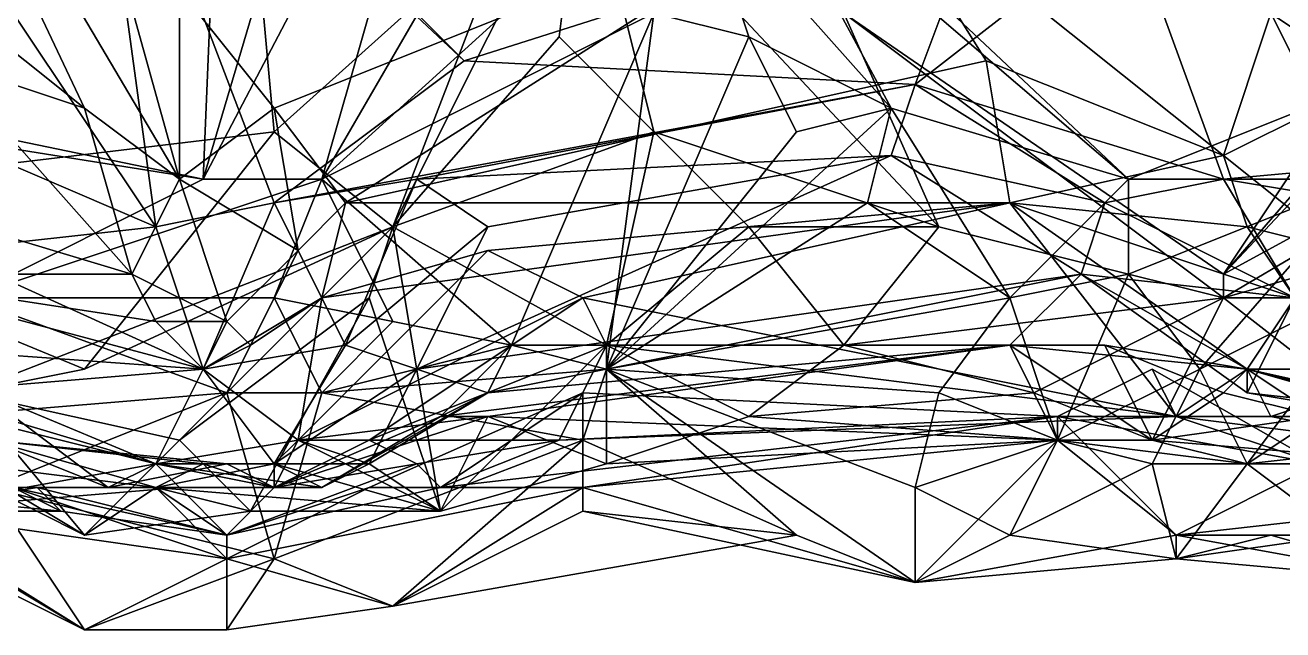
# Model space of a CAD drawing. Header units: metres. Extents: x -3.92 to 4.26, y -4.92 to 4.9.
# Drawn here: x -2.31 to -1.25, y 3.44 to 3.95 of the extents above; entities that cross this region are included whole.
import ezdxf

# ---------------------------------------------------------------- set-up
doc = ezdxf.new("R2010")
doc.units = ezdxf.units.M

msp = doc.modelspace()

# ---------------------------------------------------------------- linework, layer by layer
for points in [[(-2.66, 3.9, -0.98), (-2.86, 4.42, -0.8), (-2.14, 4.3, -0.86)], [(-2.14, 4.3, -0.86), (-2, 4.36, -1.08), (-2.16, 3.82, -1.22)], [(-2.16, 3.82, -1.22), (-2, 4.36, -1.08), (-1.94, 4.24, -1.1)], [(-1.38, 4.04, 0.26), (-1.08, 3.84, 0.32), (-1.36, 4.34, 0.58)], [(-2.66, 3.9, -0.98), (-2.14, 4.3, -0.86), (-2.16, 3.82, -1.22)], [(-2.6, 3.8, -0.96), (-2.62, 3.98, -0.56), (-2.14, 4.3, -0.86)], [(-2.6, 3.8, -0.96), (-2.14, 4.3, -0.86), (-2.1, 3.86, -0.92)], [(-2.14, 4.3, -0.86), (-1.9, 4.04, -1.06), (-2.1, 3.86, -0.92)], [(-2.46, 4.04, 0.26), (-2.26, 3.88, 0.34), (-2.44, 4.26, 0.5)], [(-2.26, 3.88, 0.34), (-2.18, 3.82, 0.42), (-2.44, 4.26, 0.5)], [(-2.28, 4.18, 0.42), (-2.44, 4.26, 0.5), (-2.18, 3.82, 0.42)], [(-2.16, 3.82, -1.22), (-1.94, 4.24, -1.1), (-2.06, 3.82, -1.26)], [(-1.94, 4.24, -1.1), (-1.84, 4.2, -1.12), (-2.06, 3.82, -1.26)], [(-1.58, 4.1, -0.72), (-1, 4.24, -0.7), (-1.08, 3.94, -0.82)], [(-2.2, 3.78, 0.12), (-2.26, 4.22, 0.34), (-2.32, 3.96, 0.06)], [(-2.1, 3.8, 0.14), (-2.26, 4.22, 0.34), (-2.2, 3.78, 0.12)], [(-2.1, 3.8, 0.14), (-1.94, 3.92, 0.02), (-2.26, 4.22, 0.34)], [(-1.94, 3.92, 0.02), (-2.1, 4.08, 0.04), (-2.26, 4.22, 0.34)], [(-1.84, 4.2, -1.12), (-1.84, 4.02, -1.12), (-2.06, 3.82, -1.26)], [(-2.18, 3.98, 0.34), (-2.28, 4.18, 0.42), (-2.18, 3.82, 0.42)], [(-1.3, 3.74, -0.92), (-0.92, 4.18, -0.78), (-0.86, 3.98, -1)], [(-1.3, 3.74, -0.92), (-1, 4.06, -0.7), (-0.92, 4.18, -0.78)], [(-1.62, 3.96, -0.94), (-1.02, 4.16, -0.68), (-1.3, 3.74, -0.92)], [(-1.02, 4.16, -0.68), (-1, 4.06, -0.7), (-1.3, 3.74, -0.92)], [(-1.74, 4.06, -1.12), (-1.72, 4.14, -1.1), (-1.58, 3.88, -1.12)], [(-1.72, 4.14, -1.1), (-1.38, 3.82, -1.12), (-1.58, 3.88, -1.12)], [(-1.66, 4.06, -0.92), (-1.38, 3.82, -1.12), (-1.72, 4.14, -1.1)], [(-1.68, 4.14, -0.9), (-1.08, 3.94, -0.82), (-1.66, 4.06, -0.92)], [(-1.68, 4.14, -0.9), (-1.58, 4.1, -0.72), (-1.08, 3.94, -0.82)], [(-1.9, 4.04, -1.06), (-1.84, 4.1, -1.1), (-2, 3.78, -1.22)], [(-1.86, 3.94, -1.12), (-2, 3.78, -1.22), (-1.84, 4.1, -1.1)], [(-1.78, 3.86, -1.12), (-1.86, 3.94, -1.12), (-1.84, 4.1, -1.1)], [(-1.78, 3.86, -1.12), (-1.84, 4.1, -1.1), (-1.54, 3.78, -1.04)], [(-1.62, 3.96, -0.94), (-1.54, 3.78, -1.04), (-1.84, 4.1, -1.1)], [(-2.4, 4.08, 1.7), (-2.26, 4.04, 1.72), (-2.58, 3.92, 1.72)], [(-2.1, 3.88, 0.3), (-1.6, 4.08, 0.18), (-2.18, 3.98, 0.34)], [(-2.04, 3.8, 0.24), (-1.6, 4.08, 0.18), (-2.1, 3.88, 0.3)], [(-1.5, 4.06, 0.18), (-2.1, 4.08, 0.04), (-1.94, 3.92, 0.02)], [(-1.5, 3.92, 0.18), (-1.6, 4.08, 0.18), (-2.04, 3.8, 0.24)], [(-1.5, 3.92, 0.18), (-1.3, 3.84, 0.4), (-1.6, 4.08, 0.18)], [(-1.3, 3.84, 0.4), (-1.26, 3.96, 0.48), (-1.6, 4.08, 0.18)], [(-1.22, 3.88, 0.48), (-1.14, 4.08, 0.44), (-1.26, 3.96, 0.48)], [(-1.56, 3.9, 0.1), (-1.5, 4.06, 0.18), (-1.94, 3.92, 0.02)], [(-1.74, 4.06, -1.12), (-1.7, 3.94, -1.12), (-1.78, 3.96, -1.12)], [(-1.74, 4.06, -1.12), (-1.58, 3.88, -1.12), (-1.7, 3.94, -1.12)], [(-1.66, 4.06, -0.92), (-1.08, 3.94, -0.82), (-1.38, 3.82, -1.12)], [(-1.56, 3.9, 0.1), (-1.38, 4.04, 0.26), (-1.5, 4.06, 0.18)], [(-2.58, 3.92, 1.72), (-2.26, 4.04, 1.72), (-2.4, 4, 1.76)], [(-2.38, 3.92, 0.22), (-2.26, 3.88, 0.34), (-2.46, 4.04, 0.26)], [(-2.1, 3.86, -0.92), (-1.9, 4.04, -1.06), (-2, 3.78, -1.22)], [(-1.3, 3.82, 0.26), (-1.38, 4.04, 0.26), (-1.56, 3.9, 0.1)], [(-1.3, 3.82, 0.26), (-1.08, 3.84, 0.32), (-1.38, 4.04, 0.26)], [(-2.06, 3.82, -1.26), (-1.84, 4.02, -1.12), (-1.78, 3.96, -1.12)], [(-2.1, 3.88, 0.3), (-2.18, 3.98, 0.34), (-2.18, 3.82, 0.42)], [(-1.3, 3.74, -0.92), (-0.86, 3.98, -1), (-1.3, 3.72, -1.06)], [(-0.86, 3.98, -1), (-0.88, 3.84, -1.06), (-1.3, 3.72, -1.06)], [(-2.2, 3.78, 0.12), (-2.32, 3.96, 0.06), (-2.34, 3.84, 0.02)], [(-2.06, 3.82, -1.26), (-1.78, 3.96, -1.12), (-1.9, 3.68, -1.26)], [(-1.9, 3.68, -1.26), (-1.78, 3.96, -1.12), (-1.82, 3.66, -1.26)], [(-1.78, 3.96, -1.12), (-1.7, 3.94, -1.12), (-1.82, 3.66, -1.26)], [(-1.62, 3.96, -0.94), (-1.3, 3.72, -1.06), (-1.54, 3.78, -1.04)], [(-1.62, 3.96, -0.94), (-1.3, 3.74, -0.92), (-1.3, 3.72, -1.06)], [(-1.3, 3.84, 0.4), (-1.22, 3.88, 0.48), (-1.26, 3.96, 0.48)], [(-2.74, 3.94, -1.28), (-2.16, 3.82, -1.22), (-2.36, 3.72, -1.26)], [(-2.74, 3.94, -1.28), (-2.66, 3.9, -0.98), (-2.16, 3.82, -1.22)], [(-2, 3.78, -1.22), (-1.86, 3.94, -1.12), (-1.78, 3.86, -1.12)], [(-1.7, 3.94, -1.12), (-1.66, 3.86, -1.12), (-1.82, 3.66, -1.26)], [(-1.58, 3.88, -1.12), (-1.66, 3.86, -1.12), (-1.7, 3.94, -1.12)], [(-1.38, 3.82, -1.12), (-1.08, 3.94, -0.82), (-1.18, 3.82, -1.12)], [(-2.42, 3.8, 0.02), (-2.22, 3.74, 0.3), (-2.38, 3.92, 0.22)], [(-2.22, 3.74, 0.3), (-2.26, 3.88, 0.34), (-2.38, 3.92, 0.22)], [(-2.1, 3.8, 0.14), (-1.56, 3.9, 0.1), (-1.94, 3.92, 0.02)], [(-1.48, 3.8, 0.12), (-1.5, 3.92, 0.18), (-2.04, 3.8, 0.24)], [(-1.48, 3.8, 0.12), (-1.3, 3.84, 0.4), (-1.5, 3.92, 0.18)], [(-1.98, 3.82, 0.02), (-1.56, 3.9, 0.1), (-2.1, 3.8, 0.14)], [(-1.98, 3.82, 0.02), (-1.58, 3.84, -0.02), (-1.56, 3.9, 0.1)], [(-1.58, 3.84, -0.02), (-1.4, 3.8, 0.1), (-1.56, 3.9, 0.1)], [(-1.4, 3.8, 0.1), (-1.3, 3.82, 0.26), (-1.56, 3.9, 0.1)], [(-2.22, 3.74, 0.3), (-2.18, 3.82, 0.42), (-2.26, 3.88, 0.34)], [(-2.08, 3.76, 0.3), (-2.1, 3.88, 0.3), (-2.18, 3.82, 0.42)], [(-2.08, 3.76, 0.3), (-2.04, 3.8, 0.24), (-2.1, 3.88, 0.3)], [(-1.58, 3.88, -1.12), (-1.82, 3.66, -1.26), (-1.66, 3.86, -1.12)], [(-1.58, 3.88, -1.12), (-1.6, 3.8, -1.12), (-1.82, 3.66, -1.26)], [(-1.58, 3.88, -1.12), (-1.48, 3.72, -1.12), (-1.6, 3.8, -1.12)], [(-1.58, 3.88, -1.12), (-1.38, 3.82, -1.12), (-1.48, 3.72, -1.12)], [(-1.2, 3.76, 0.42), (-1.22, 3.88, 0.48), (-1.3, 3.84, 0.4)], [(-2.6, 3.8, -0.96), (-2.1, 3.86, -0.92), (-2.26, 3.66, -1.04)], [(-2.26, 3.66, -1.04), (-2.1, 3.86, -0.92), (-2, 3.78, -1.22)], [(-2, 3.78, -1.22), (-1.78, 3.86, -1.12), (-1.82, 3.68, -1.18)], [(-1.78, 3.86, -1.12), (-1.7, 3.78, -1.12), (-1.82, 3.68, -1.18)], [(-1.78, 3.86, -1.12), (-1.54, 3.78, -1.04), (-1.7, 3.78, -1.12)], [(-2.2, 3.78, 0.12), (-2.34, 3.84, 0.02), (-2.38, 3.76, -0.04)], [(-1.92, 3.78, -0.12), (-1.58, 3.84, -0.02), (-1.98, 3.82, 0.02)], [(-1.92, 3.78, -0.12), (-1.98, 3.66, -0.24), (-1.58, 3.84, -0.02)], [(-1.98, 3.66, -0.24), (-1.58, 3.84, -0.1), (-1.58, 3.84, -0.02)], [(-1.42, 3.74, -0.2), (-1.58, 3.84, -0.1), (-1.98, 3.66, -0.24)], [(-1.42, 3.74, -0.2), (-1.58, 3.84, -0.02), (-1.58, 3.84, -0.1)], [(-1.42, 3.74, -0.2), (-1.4, 3.8, 0.1), (-1.58, 3.84, -0.02)], [(-1.48, 3.8, 0.12), (-1.28, 3.78, 0.34), (-1.3, 3.84, 0.4)], [(-1.28, 3.78, 0.34), (-1.2, 3.76, 0.42), (-1.3, 3.84, 0.4)], [(-1.3, 3.82, 0.26), (-1.18, 3.8, 0.24), (-1.08, 3.84, 0.32)], [(-1.3, 3.72, -1.06), (-0.88, 3.84, -1.06), (-1.02, 3.72, -1.06)], [(-2.16, 3.82, -1.22), (-2.06, 3.82, -1.26), (-2.36, 3.72, -1.26)], [(-2.06, 3.82, -1.26), (-2.1, 3.72, -1.26), (-2.36, 3.72, -1.26)], [(-2.14, 3.7, 0.3), (-2.18, 3.82, 0.42), (-2.22, 3.74, 0.3)], [(-2.14, 3.7, 0.3), (-2.08, 3.76, 0.3), (-2.18, 3.82, 0.42)], [(-2.06, 3.82, -1.26), (-2, 3.7, -1.26), (-2.1, 3.72, -1.26)], [(-2.04, 3.68, -0.14), (-1.98, 3.82, 0.02), (-2.1, 3.8, 0.14)], [(-2.06, 3.82, -1.26), (-1.9, 3.68, -1.26), (-2, 3.7, -1.26)], [(-2.04, 3.68, -0.14), (-1.92, 3.78, -0.12), (-1.98, 3.82, 0.02)], [(-1.38, 3.82, -1.12), (-1.38, 3.74, -1.12), (-1.48, 3.72, -1.12)], [(-1.4, 3.8, 0.1), (-1.24, 3.72, 0.02), (-1.3, 3.82, 0.26)], [(-1.38, 3.82, -1.12), (-1.18, 3.82, -1.12), (-1.38, 3.74, -1.12)], [(-1.38, 3.74, -1.12), (-1.18, 3.82, -1.12), (-1.32, 3.66, -1.12)], [(-1.18, 3.82, -1.12), (-1.16, 3.74, -1.12), (-1.32, 3.66, -1.12)], [(-1.24, 3.72, 0.02), (-1.18, 3.8, 0.24), (-1.3, 3.82, 0.26)], [(-2.6, 3.8, -0.96), (-2.26, 3.66, -1.04), (-2.36, 3.64, -1.04)], [(-2.46, 3.74, -0.04), (-2.22, 3.74, 0.3), (-2.42, 3.8, 0.02)], [(-2.16, 3.66, -0.1), (-2.1, 3.8, 0.14), (-2.2, 3.78, 0.12)], [(-2.16, 3.66, -0.1), (-2.04, 3.68, -0.14), (-2.1, 3.8, 0.14)], [(-2.06, 3.72, 0.16), (-2.04, 3.8, 0.24), (-2.08, 3.76, 0.3)], [(-1.92, 3.76, -0.04), (-1.48, 3.8, 0.12), (-2.06, 3.72, 0.16)], [(-1.48, 3.8, 0.12), (-2.04, 3.8, 0.24), (-2.06, 3.72, 0.16)], [(-1.84, 3.72, -0.14), (-1.48, 3.8, 0.12), (-1.92, 3.76, -0.04)], [(-1.84, 3.72, -0.14), (-1.48, 3.8, 0.04), (-1.48, 3.8, 0.12)], [(-1.34, 3.62, -0.18), (-1.48, 3.8, 0.04), (-1.84, 3.72, -0.14)], [(-1.6, 3.8, -1.12), (-1.48, 3.72, -1.12), (-1.82, 3.66, -1.26)], [(-1.34, 3.62, -0.18), (-1.28, 3.66, -0.04), (-1.48, 3.8, 0.04)], [(-1.48, 3.8, 0.04), (-1.28, 3.66, -0.04), (-1.48, 3.8, 0.12)], [(-1.28, 3.66, -0.04), (-1.24, 3.72, 0.3), (-1.48, 3.8, 0.12)], [(-1.48, 3.8, 0.12), (-1.24, 3.72, 0.3), (-1.28, 3.78, 0.34)], [(-1.42, 3.74, -0.2), (-1.24, 3.72, 0.02), (-1.4, 3.8, 0.1)], [(-2.16, 3.66, -0.1), (-2.2, 3.78, 0.12), (-2.38, 3.76, -0.04)], [(-2.26, 3.66, -1.04), (-2, 3.78, -1.22), (-2.36, 3.64, -1.04)], [(-2.18, 3.6, -1.06), (-2.36, 3.64, -1.04), (-2, 3.78, -1.22)], [(-2.02, 3.72, -1.16), (-2.18, 3.6, -1.06), (-2, 3.78, -1.22)], [(-1.98, 3.66, -0.24), (-1.92, 3.78, -0.12), (-2.04, 3.68, -0.14)], [(-2.02, 3.72, -1.16), (-2, 3.78, -1.22), (-1.96, 3.54, -1.1)], [(-2, 3.78, -1.22), (-1.82, 3.68, -1.18), (-1.96, 3.54, -1.1)], [(-1.82, 3.68, -1.18), (-1.7, 3.78, -1.12), (-1.62, 3.68, -1.12)], [(-1.54, 3.78, -1.04), (-1.62, 3.68, -1.12), (-1.7, 3.78, -1.12)], [(-1.62, 3.68, -1.12), (-1.54, 3.78, -1.04), (-1.3, 3.72, -1.06)], [(-1.24, 3.72, 0.3), (-1.2, 3.76, 0.42), (-1.28, 3.78, 0.34)], [(-2.4, 3.64, -0.26), (-2.16, 3.66, -0.1), (-2.38, 3.76, -0.04)], [(-2.12, 3.68, 0.22), (-2.08, 3.76, 0.3), (-2.14, 3.7, 0.3)], [(-2.12, 3.68, 0.22), (-2.06, 3.72, 0.16), (-2.08, 3.76, 0.3)], [(-2.08, 3.6, -0.14), (-1.92, 3.76, -0.04), (-2.06, 3.72, 0.16)], [(-1.84, 3.72, -0.14), (-1.92, 3.76, -0.04), (-2.08, 3.6, -0.14)], [(-2.44, 3.68, -0.14), (-2.16, 3.66, 0.14), (-2.46, 3.74, -0.04)], [(-2.16, 3.66, 0.14), (-2.2, 3.7, 0.22), (-2.46, 3.74, -0.04)], [(-2.2, 3.7, 0.22), (-2.22, 3.74, 0.3), (-2.46, 3.74, -0.04)], [(-2.2, 3.7, 0.22), (-2.14, 3.7, 0.3), (-2.22, 3.74, 0.3)], [(-1.92, 3.64, -0.42), (-1.42, 3.74, -0.2), (-1.98, 3.66, -0.24)], [(-1.92, 3.64, -0.42), (-1.42, 3.74, -0.38), (-1.42, 3.74, -0.2)], [(-1.48, 3.68, -0.74), (-1.42, 3.74, -0.38), (-1.92, 3.64, -0.42)], [(-1.38, 3.74, -1.12), (-1.44, 3.6, -1.12), (-1.48, 3.72, -1.12)], [(-1.48, 3.68, -0.74), (-1.28, 3.66, -0.46), (-1.42, 3.74, -0.38)], [(-1.38, 3.74, -1.12), (-1.32, 3.66, -1.12), (-1.44, 3.6, -1.12)], [(-1.42, 3.74, -0.38), (-1.28, 3.64, -0.26), (-1.42, 3.74, -0.2)], [(-1.28, 3.66, -0.46), (-1.28, 3.66, -0.36), (-1.42, 3.74, -0.38)], [(-1.42, 3.74, -0.2), (-1.28, 3.64, -0.26), (-1.24, 3.72, 0.02)], [(-1.42, 3.74, -0.38), (-1.28, 3.66, -0.36), (-1.28, 3.64, -0.26)], [(-1.32, 3.66, -1.12), (-1.16, 3.74, -1.12), (-1.28, 3.58, -1.12)], [(-1.16, 3.74, -1.12), (-1.1, 3.6, -1.12), (-1.28, 3.58, -1.12)], [(-2.36, 3.72, -1.26), (-2.14, 3.64, -1.26), (-2.38, 3.62, -1.2)], [(-2.36, 3.72, -1.26), (-2.1, 3.72, -1.26), (-2.14, 3.64, -1.26)], [(-2.18, 3.6, -1.06), (-2.02, 3.72, -1.16), (-2.12, 3.54, -1.06)], [(-2.08, 3.6, -0.14), (-2.06, 3.72, 0.16), (-2.16, 3.66, 0.14)], [(-2.06, 3.72, 0.16), (-2.12, 3.68, 0.22), (-2.16, 3.66, 0.14)], [(-2.1, 3.72, -1.26), (-2.06, 3.64, -1.26), (-2.14, 3.64, -1.26)], [(-2.12, 3.54, -1.06), (-2.02, 3.72, -1.16), (-1.96, 3.54, -1.1)], [(-2.1, 3.72, -1.26), (-2, 3.7, -1.26), (-2.06, 3.64, -1.26)], [(-2.02, 3.6, -0.2), (-1.84, 3.72, -0.14), (-2.08, 3.6, -0.14)], [(-2.02, 3.6, -0.2), (-1.82, 3.68, -0.24), (-1.84, 3.72, -0.14)], [(-1.82, 3.68, -0.24), (-1.34, 3.62, -0.18), (-1.84, 3.72, -0.14)], [(-1.48, 3.72, -1.12), (-1.54, 3.64, -1.12), (-1.82, 3.66, -1.26)], [(-1.62, 3.68, -1.12), (-1.3, 3.72, -1.06), (-1.46, 3.64, -1.04)], [(-1.54, 3.64, -1.12), (-1.48, 3.72, -1.12), (-1.44, 3.6, -1.12)], [(-1.46, 3.64, -1.04), (-1.3, 3.72, -1.06), (-1.36, 3.6, -1.02)], [(-1.3, 3.72, -1.06), (-1.12, 3.58, -1.04), (-1.36, 3.6, -1.02)], [(-1.3, 3.72, -1.06), (-1.02, 3.72, -1.06), (-1.12, 3.58, -1.04)], [(-1.28, 3.66, -0.04), (-1.2, 3.66, -0.02), (-1.24, 3.72, 0.3)], [(-1.28, 3.64, -0.26), (-1.16, 3.62, -0.2), (-1.24, 3.72, 0.02)], [(-2.16, 3.66, 0.14), (-2.14, 3.7, 0.3), (-2.2, 3.7, 0.22)], [(-2.16, 3.66, 0.14), (-2.12, 3.68, 0.22), (-2.14, 3.7, 0.3)], [(-2, 3.7, -1.26), (-1.9, 3.68, -1.26), (-2.06, 3.64, -1.26)], [(-2.42, 3.54, -0.26), (-2.2, 3.58, -0.14), (-2.44, 3.68, -0.14)], [(-2.44, 3.68, -0.14), (-2.2, 3.58, -0.14), (-2.16, 3.66, 0.14)], [(-2.4, 3.68, -0.56), (-2.24, 3.56, -0.5), (-2.44, 3.64, -0.34)], [(-2.4, 3.68, -0.56), (-2.34, 3.6, -0.82), (-2.24, 3.56, -0.5)], [(-2.1, 3.58, -0.34), (-2.04, 3.68, -0.14), (-2.16, 3.66, -0.1)], [(-2.1, 3.58, -0.34), (-1.98, 3.66, -0.24), (-2.04, 3.68, -0.14)], [(-1.9, 3.68, -1.26), (-1.82, 3.66, -1.26), (-2.06, 3.64, -1.26)], [(-1.86, 3.6, -0.34), (-1.82, 3.68, -0.24), (-2.02, 3.6, -0.2)], [(-1.96, 3.62, -0.54), (-1.9, 3.68, -0.54), (-1.92, 3.64, -0.42)], [(-1.96, 3.62, -0.54), (-1.48, 3.68, -0.74), (-1.9, 3.68, -0.54)], [(-1.96, 3.62, -0.54), (-1.92, 3.62, -0.9), (-1.48, 3.68, -0.74)], [(-1.96, 3.54, -1.1), (-1.82, 3.68, -1.18), (-1.82, 3.58, -1.1)], [(-1.9, 3.68, -0.54), (-1.48, 3.68, -0.74), (-1.92, 3.64, -0.42)], [(-1.92, 3.62, -0.9), (-1.44, 3.6, -0.94), (-1.48, 3.68, -0.74)], [(-1.86, 3.6, -0.34), (-1.34, 3.62, -0.18), (-1.82, 3.68, -0.24)], [(-1.82, 3.68, -1.18), (-1.7, 3.62, -1.12), (-1.82, 3.58, -1.1)], [(-1.82, 3.68, -1.18), (-1.62, 3.68, -1.12), (-1.7, 3.62, -1.12)], [(-1.62, 3.68, -1.12), (-1.46, 3.64, -1.04), (-1.7, 3.62, -1.12)], [(-1.44, 3.6, -0.94), (-1.36, 3.6, -0.92), (-1.48, 3.68, -0.74)], [(-1.48, 3.68, -0.74), (-1.28, 3.66, -0.66), (-1.28, 3.66, -0.46)], [(-1.36, 3.6, -0.92), (-1.4, 3.68, -0.74), (-1.48, 3.68, -0.74)], [(-1.48, 3.68, -0.74), (-1.4, 3.68, -0.74), (-1.28, 3.66, -0.66)], [(-1.4, 3.68, -0.74), (-1.3, 3.64, -0.82), (-1.28, 3.66, -0.66)], [(-1.36, 3.6, -0.92), (-1.3, 3.64, -0.82), (-1.4, 3.68, -0.74)], [(-2.2, 3.58, -0.34), (-2.16, 3.66, -0.1), (-2.4, 3.64, -0.26)], [(-2.2, 3.58, -0.14), (-2.08, 3.6, -0.14), (-2.16, 3.66, 0.14)], [(-2.2, 3.58, -0.34), (-2.1, 3.58, -0.34), (-2.16, 3.66, -0.1)], [(-2.02, 3.58, -0.38), (-1.98, 3.66, -0.24), (-2.1, 3.58, -0.34)], [(-2.06, 3.64, -1.26), (-1.82, 3.66, -1.26), (-1.84, 3.6, -1.18)], [(-2.02, 3.58, -0.38), (-1.92, 3.64, -0.42), (-1.98, 3.66, -0.24)], [(-1.82, 3.66, -1.26), (-1.66, 3.52, -1.12), (-1.84, 3.6, -1.18)], [(-1.82, 3.66, -1.26), (-1.56, 3.48, -1.12), (-1.66, 3.52, -1.12)], [(-1.82, 3.66, -1.26), (-1.56, 3.56, -1.12), (-1.56, 3.48, -1.12)], [(-1.82, 3.66, -1.26), (-1.54, 3.64, -1.12), (-1.56, 3.56, -1.12)], [(-1.44, 3.62, -0.78), (-1.36, 3.66, -0.66), (-1.34, 3.62, -0.4)], [(-1.22, 3.58, -0.74), (-1.36, 3.66, -0.66), (-1.44, 3.62, -0.78)], [(-1.44, 3.6, -1.12), (-1.32, 3.66, -1.12), (-1.36, 3.58, -1.12)], [(-1.36, 3.66, -0.66), (-1.22, 3.58, -0.74), (-1.34, 3.62, -0.4)], [(-1.32, 3.66, -1.12), (-1.28, 3.58, -1.12), (-1.36, 3.58, -1.12)], [(-1.26, 3.62, -0.18), (-1.28, 3.66, -0.04), (-1.34, 3.62, -0.18)], [(-1.3, 3.64, -0.82), (-1.22, 3.62, -0.82), (-1.28, 3.66, -0.66)], [(-1.26, 3.62, -0.18), (-1.2, 3.64, -0.1), (-1.28, 3.66, -0.04)], [(-1.2, 3.64, -0.1), (-1.2, 3.66, -0.02), (-1.28, 3.66, -0.04)], [(-1.28, 3.66, -0.36), (-1.1, 3.62, -0.38), (-1.28, 3.64, -0.26)], [(-1.28, 3.66, -0.46), (-1.1, 3.62, -0.38), (-1.28, 3.66, -0.36)], [(-1.28, 3.66, -0.46), (-1.14, 3.62, -0.54), (-1.1, 3.62, -0.38)], [(-1.28, 3.66, -0.66), (-1.24, 3.66, -0.58), (-1.28, 3.66, -0.46)], [(-1.28, 3.66, -0.46), (-1.24, 3.66, -0.58), (-1.14, 3.62, -0.54)], [(-1.24, 3.66, -0.58), (-1.28, 3.66, -0.66), (-1.14, 3.62, -0.54)], [(-1.28, 3.66, -0.66), (-1.2, 3.64, -0.68), (-1.14, 3.62, -0.54)], [(-1.22, 3.62, -0.82), (-1.2, 3.64, -0.68), (-1.28, 3.66, -0.66)], [(-2.24, 3.56, -0.5), (-2.2, 3.58, -0.34), (-2.44, 3.64, -0.34)], [(-2.44, 3.64, -0.34), (-2.2, 3.58, -0.34), (-2.4, 3.64, -0.26)], [(-2.38, 3.62, -1.2), (-2.14, 3.64, -1.26), (-2.34, 3.56, -1.16)], [(-2.34, 3.56, -1), (-2.36, 3.64, -1.04), (-2.26, 3.52, -1.04)], [(-2.36, 3.64, -1.04), (-2.18, 3.6, -1.06), (-2.26, 3.52, -1.04)], [(-2.14, 3.64, -1.26), (-2.1, 3.5, -1.14), (-2.34, 3.56, -1.16)], [(-2.14, 3.64, -1.26), (-2.06, 3.64, -1.26), (-2.1, 3.5, -1.14)], [(-2.06, 3.64, -1.26), (-1.84, 3.6, -1.18), (-2.1, 3.5, -1.14)], [(-2.06, 3.56, -0.46), (-1.92, 3.64, -0.42), (-2.02, 3.58, -0.38)], [(-1.96, 3.62, -0.54), (-1.92, 3.64, -0.42), (-2.06, 3.56, -0.46)], [(-2.02, 3.56, -0.54), (-1.84, 3.64, -0.82), (-1.96, 3.56, -0.44)], [(-1.84, 3.56, -0.94), (-1.84, 3.64, -0.82), (-2.02, 3.56, -0.54)], [(-1.84, 3.64, -0.82), (-1.44, 3.62, -0.78), (-1.96, 3.56, -0.44)], [(-1.84, 3.56, -0.94), (-1.44, 3.62, -0.78), (-1.84, 3.64, -0.82)], [(-1.7, 3.62, -1.12), (-1.46, 3.64, -1.04), (-1.44, 3.6, -0.94)], [(-1.54, 3.64, -1.12), (-1.44, 3.6, -1.12), (-1.56, 3.56, -1.12)], [(-1.46, 3.64, -1.04), (-1.36, 3.6, -1.02), (-1.44, 3.6, -0.94)], [(-1.36, 3.6, -0.92), (-1.22, 3.62, -0.82), (-1.3, 3.64, -0.82)], [(-1.28, 3.64, -0.26), (-1.1, 3.62, -0.38), (-1.16, 3.62, -0.2)], [(-1.26, 3.62, -0.18), (-1.12, 3.62, -0.12), (-1.2, 3.64, -0.1)], [(-2.1, 3.56, -0.6), (-1.96, 3.62, -0.54), (-2.06, 3.56, -0.46)], [(-2.1, 3.56, -0.6), (-1.92, 3.62, -0.9), (-1.96, 3.62, -0.54)], [(-2.08, 3.6, -0.76), (-1.92, 3.62, -0.9), (-2.1, 3.56, -0.6)], [(-2.08, 3.6, -0.76), (-1.96, 3.54, -1.02), (-1.92, 3.62, -0.9)], [(-1.44, 3.62, -0.78), (-1.86, 3.6, -0.34), (-1.96, 3.56, -0.44)], [(-1.96, 3.54, -1.02), (-1.82, 3.58, -1.1), (-1.92, 3.62, -0.9)], [(-1.92, 3.62, -0.9), (-1.82, 3.58, -1.1), (-1.44, 3.6, -0.94)], [(-1.44, 3.62, -0.78), (-1.34, 3.62, -0.4), (-1.86, 3.6, -0.34)], [(-1.34, 3.62, -0.4), (-1.34, 3.62, -0.32), (-1.86, 3.6, -0.34)], [(-1.86, 3.6, -0.34), (-1.34, 3.62, -0.32), (-1.34, 3.62, -0.18)], [(-1.84, 3.56, -0.94), (-1.44, 3.6, -0.86), (-1.44, 3.62, -0.78)], [(-1.82, 3.58, -1.1), (-1.7, 3.62, -1.12), (-1.44, 3.6, -0.94)], [(-1.44, 3.6, -0.86), (-1.34, 3.52, -0.96), (-1.44, 3.62, -0.78)], [(-1.34, 3.52, -0.96), (-1.22, 3.58, -0.74), (-1.44, 3.62, -0.78)], [(-1.28, 3.58, -0.94), (-1.22, 3.62, -0.82), (-1.36, 3.6, -0.92)], [(-1.34, 3.62, -0.32), (-1.26, 3.62, -0.18), (-1.34, 3.62, -0.18)], [(-1.34, 3.62, -0.4), (-1.18, 3.6, -0.42), (-1.34, 3.62, -0.32)], [(-1.34, 3.62, -0.32), (-1.16, 3.62, -0.28), (-1.26, 3.62, -0.18)], [(-1.18, 3.6, -0.42), (-1.16, 3.62, -0.28), (-1.34, 3.62, -0.32)], [(-1.34, 3.62, -0.4), (-1.22, 3.62, -0.5), (-1.18, 3.6, -0.42)], [(-1.22, 3.58, -0.74), (-1.22, 3.62, -0.5), (-1.34, 3.62, -0.4)], [(-1.28, 3.58, -0.94), (-1.1, 3.58, -0.94), (-1.22, 3.62, -0.82)], [(-1.16, 3.62, -0.28), (-1.06, 3.58, -0.24), (-1.26, 3.62, -0.18)], [(-1.06, 3.58, -0.24), (-1.12, 3.62, -0.12), (-1.26, 3.62, -0.18)], [(-2.36, 3.58, -0.9), (-2.2, 3.56, -0.88), (-2.34, 3.6, -0.82)], [(-2.34, 3.6, -0.82), (-2.14, 3.58, -0.68), (-2.24, 3.56, -0.5)], [(-2.34, 3.6, -0.82), (-2.16, 3.58, -0.78), (-2.14, 3.58, -0.68)], [(-2.2, 3.56, -0.88), (-2.16, 3.58, -0.78), (-2.34, 3.6, -0.82)], [(-2.18, 3.6, -1.06), (-2.12, 3.54, -1.06), (-2.26, 3.52, -1.04)], [(-2.1, 3.56, -0.26), (-2.08, 3.6, -0.14), (-2.2, 3.58, -0.14)], [(-2.1, 3.5, -1.14), (-1.84, 3.6, -1.18), (-2, 3.46, -1.06)], [(-2.1, 3.56, -0.26), (-2.02, 3.6, -0.2), (-2.08, 3.6, -0.14)], [(-2.1, 3.56, -0.26), (-1.98, 3.58, -0.3), (-2.02, 3.6, -0.2)], [(-2.1, 3.58, -0.86), (-2.08, 3.6, -0.76), (-2.1, 3.56, -0.6)], [(-2.1, 3.58, -0.86), (-2.02, 3.58, -0.94), (-2.08, 3.6, -0.76)], [(-2.08, 3.6, -0.76), (-2.02, 3.58, -0.94), (-1.96, 3.54, -1.02)], [(-1.98, 3.58, -0.3), (-1.86, 3.6, -0.34), (-2.02, 3.6, -0.2)], [(-1.84, 3.6, -1.18), (-1.66, 3.52, -1.12), (-2, 3.46, -1.06)], [(-1.96, 3.56, -0.44), (-1.86, 3.6, -0.34), (-1.98, 3.58, -0.3)], [(-1.56, 3.48, -1.12), (-1.44, 3.6, -0.86), (-1.84, 3.56, -0.94)], [(-1.56, 3.48, -1.12), (-1.34, 3.52, -0.96), (-1.44, 3.6, -0.86)], [(-1.56, 3.56, -1.12), (-1.44, 3.6, -1.12), (-1.48, 3.52, -1.12)], [(-1.48, 3.52, -1.12), (-1.44, 3.6, -1.12), (-1.36, 3.58, -1.12)], [(-1.44, 3.6, -0.94), (-1.28, 3.58, -0.94), (-1.36, 3.6, -0.92)], [(-1.44, 3.6, -0.94), (-1.36, 3.6, -1.02), (-1.28, 3.58, -0.94)], [(-1.12, 3.58, -1.04), (-1.28, 3.58, -0.94), (-1.36, 3.6, -1.02)], [(-1.28, 3.58, -1.12), (-1.1, 3.6, -1.12), (-1.2, 3.52, -1.12)], [(-2.42, 3.54, -0.26), (-2.18, 3.56, -0.24), (-2.2, 3.58, -0.14)], [(-2.36, 3.58, -0.9), (-2.26, 3.52, -1.04), (-2.2, 3.56, -0.88)], [(-2.34, 3.56, -1), (-2.26, 3.52, -1.04), (-2.36, 3.58, -0.9)], [(-2.24, 3.56, -0.5), (-2.06, 3.56, -0.46), (-2.2, 3.58, -0.34)], [(-2.14, 3.58, -0.68), (-2.1, 3.56, -0.6), (-2.24, 3.56, -0.5)], [(-2.18, 3.56, -0.24), (-2.1, 3.56, -0.26), (-2.2, 3.58, -0.14)], [(-2.2, 3.56, -0.88), (-2.1, 3.58, -0.86), (-2.16, 3.58, -0.78)], [(-2.06, 3.56, -0.46), (-2.1, 3.58, -0.34), (-2.2, 3.58, -0.34)], [(-2.2, 3.56, -0.88), (-1.96, 3.54, -1.02), (-2.1, 3.58, -0.86)], [(-2.14, 3.58, -0.68), (-2.16, 3.58, -0.78), (-2.1, 3.56, -0.6)], [(-2.16, 3.58, -0.78), (-2.1, 3.58, -0.86), (-2.1, 3.56, -0.6)], [(-2.14, 3.52, -0.44), (-1.98, 3.58, -0.3), (-2.1, 3.56, -0.26)], [(-1.96, 3.56, -0.44), (-1.98, 3.58, -0.3), (-2.14, 3.52, -0.44)], [(-2.06, 3.56, -0.46), (-2.02, 3.58, -0.38), (-2.1, 3.58, -0.34)], [(-1.96, 3.54, -1.02), (-2.02, 3.58, -0.94), (-2.1, 3.58, -0.86)], [(-1.96, 3.54, -1.1), (-1.82, 3.58, -1.1), (-1.96, 3.54, -1.02)], [(-1.48, 3.52, -1.12), (-1.36, 3.58, -1.12), (-1.34, 3.5, -1.12)], [(-1.36, 3.58, -1.12), (-1.28, 3.58, -1.12), (-1.34, 3.5, -1.12)], [(-1.34, 3.52, -0.96), (-1.16, 3.54, -0.78), (-1.22, 3.58, -0.74)], [(-1.34, 3.5, -1.12), (-1.28, 3.58, -1.12), (-1.2, 3.52, -1.12)], [(-1.28, 3.58, -0.94), (-1.12, 3.58, -1.04), (-1.1, 3.58, -0.94)], [(-2.32, 3.56, -0.52), (-2.28, 3.54, -0.42), (-2.48, 3.56, -0.32)], [(-2.28, 3.54, -0.42), (-2.42, 3.54, -0.26), (-2.48, 3.56, -0.32)], [(-2.42, 3.54, -0.94), (-2.14, 3.5, -0.82), (-2.32, 3.56, -0.52)], [(-2.28, 3.54, -0.42), (-2.3, 3.56, -0.32), (-2.42, 3.54, -0.26)], [(-2.3, 3.56, -0.32), (-2.18, 3.56, -0.24), (-2.42, 3.54, -0.26)], [(-2.36, 3.5, -1.08), (-2.34, 3.56, -1.16), (-2.26, 3.44, -1.06)], [(-2.34, 3.56, -1.16), (-2.1, 3.5, -1.14), (-2.26, 3.44, -1.06)], [(-2.32, 3.56, -0.52), (-2.14, 3.52, -0.52), (-2.28, 3.54, -0.42)], [(-2.14, 3.5, -0.82), (-2.2, 3.56, -0.62), (-2.32, 3.56, -0.52)], [(-2.32, 3.56, -0.52), (-2.2, 3.56, -0.62), (-2.14, 3.52, -0.52)], [(-2.28, 3.54, -0.42), (-2.14, 3.52, -0.44), (-2.3, 3.56, -0.32)], [(-2.14, 3.52, -0.44), (-2.18, 3.56, -0.24), (-2.3, 3.56, -0.32)], [(-2.26, 3.52, -1.04), (-2.12, 3.54, -1.06), (-2.2, 3.56, -0.88)], [(-2.24, 3.56, -0.5), (-2.1, 3.56, -0.6), (-2.06, 3.56, -0.46)], [(-2.2, 3.56, -0.62), (-2.14, 3.5, -0.82), (-2.14, 3.52, -0.52)], [(-2.2, 3.56, -0.88), (-2.12, 3.54, -1.06), (-1.96, 3.54, -1.02)], [(-2.14, 3.52, -0.44), (-2.1, 3.56, -0.26), (-2.18, 3.56, -0.24)], [(-2.14, 3.5, -0.82), (-2.02, 3.56, -0.54), (-2.14, 3.52, -0.52)], [(-2, 3.46, -1.06), (-1.84, 3.56, -0.94), (-2.14, 3.5, -0.82)], [(-2.14, 3.52, -0.52), (-1.96, 3.56, -0.44), (-2.14, 3.52, -0.44)], [(-2.02, 3.56, -0.54), (-1.96, 3.56, -0.44), (-2.14, 3.52, -0.52)], [(-2.14, 3.5, -0.82), (-1.84, 3.56, -0.94), (-2.02, 3.56, -0.54)], [(-2, 3.46, -1.06), (-1.84, 3.54, -1.02), (-1.84, 3.56, -0.94)], [(-1.56, 3.48, -1.12), (-1.84, 3.56, -0.94), (-1.84, 3.54, -1.02)], [(-1.56, 3.56, -1.12), (-1.48, 3.52, -1.12), (-1.56, 3.48, -1.12)], [(-2.42, 3.52, -1.02), (-2.26, 3.44, -1.06), (-2.42, 3.54, -0.94)], [(-2.26, 3.44, -1.06), (-2.14, 3.5, -0.82), (-2.42, 3.54, -0.94)], [(-2.14, 3.52, -0.52), (-2.14, 3.52, -0.44), (-2.28, 3.54, -0.42)], [(-2.12, 3.54, -1.06), (-1.96, 3.54, -1.1), (-1.96, 3.54, -1.02)], [(-1.66, 3.52, -1.12), (-1.84, 3.54, -1.02), (-2, 3.46, -1.06)], [(-1.66, 3.52, -1.12), (-1.56, 3.48, -1.12), (-1.84, 3.54, -1.02)], [(-1.34, 3.52, -0.96), (-1.16, 3.52, -0.96), (-1.16, 3.54, -0.78)], [(-2.36, 3.5, -1.08), (-2.26, 3.44, -1.06), (-2.42, 3.52, -1.02)], [(-1.56, 3.48, -1.12), (-1.34, 3.5, -1.12), (-1.34, 3.52, -0.96)], [(-1.48, 3.52, -1.12), (-1.34, 3.5, -1.12), (-1.56, 3.48, -1.12)], [(-1.34, 3.5, -1.12), (-1.26, 3.52, -1), (-1.34, 3.52, -0.96)], [(-1.26, 3.52, -1), (-1.12, 3.48, -1.04), (-1.34, 3.52, -0.96)], [(-1.34, 3.5, -1.12), (-1.12, 3.48, -1.04), (-1.26, 3.52, -1)], [(-1.34, 3.5, -1.12), (-1.2, 3.52, -1.12), (-1.12, 3.48, -1.04)], [(-1.12, 3.48, -1.04), (-1.16, 3.52, -0.96), (-1.34, 3.52, -0.96)], [(-2.26, 3.44, -1.06), (-2.14, 3.44, -1.06), (-2.14, 3.5, -0.82)], [(-2.26, 3.44, -1.06), (-2.1, 3.5, -1.14), (-2.14, 3.44, -1.06)], [(-2.14, 3.44, -1.06), (-2, 3.46, -1.06), (-2.14, 3.5, -0.82)], [(-2.1, 3.5, -1.14), (-2, 3.46, -1.06), (-2.14, 3.44, -1.06)]]:
    msp.add_3dface(points)

doc.saveas('drawing.dxf')
